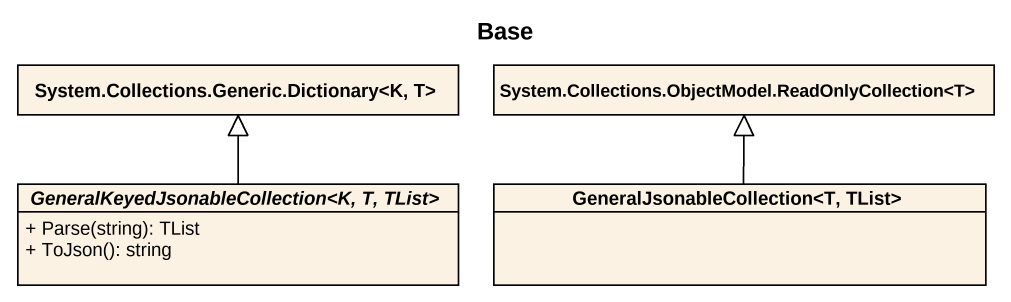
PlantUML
@startuml
title Base
hide circle
hide empty members
skinparam classAttributeIconSize 0
class "System.Collections.Generic.Dictionary<K, T>" as System_Collections_Generic
class "System.Collections.ObjectModel.ReadOnlyCollection<T>" as System_Collections
abstract class "GeneralKeyedJsonableCollection<K, T, TList>" as GeneralKeyedJsonableCollecti {
  + Parse(string): TList
  + ToJson(): string
}
class "GeneralJsonableCollection<T, TList>" as GeneralJsonableCollection_T
GeneralKeyedJsonableCollecti -up-|> System_Collections_Generic
GeneralJsonableCollection_T -up-|> System_Collections
@enduml
